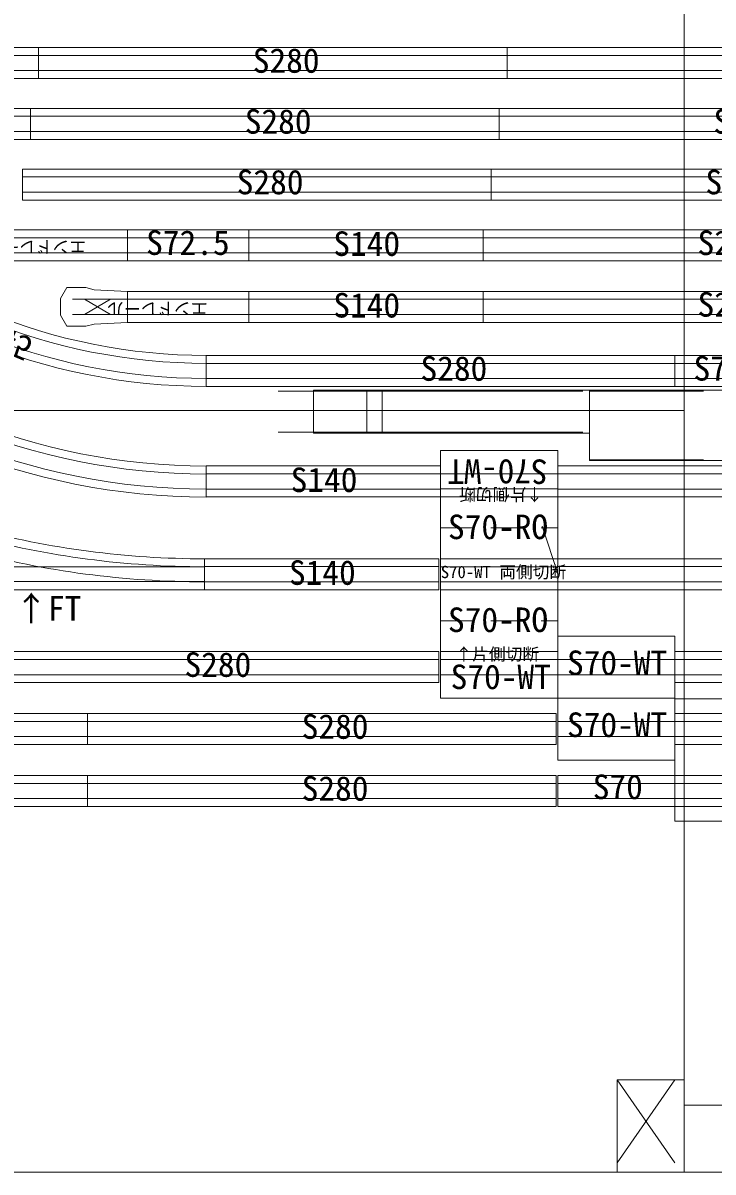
# Model space of a CAD drawing. Units: millimetres, scale not verified. Extents: x -3124 to 14616, y -9205 to 4147.
# Drawn here: x -544 to -132, y -3203 to -2517 of the extents above; entities that cross this region are included whole.
import ezdxf
from ezdxf.enums import TextEntityAlignment as Align

# ---------------------------------------------------------------- set-up
doc = ezdxf.new("R2010")
doc.units = ezdxf.units.MM
doc.header["$LTSCALE"] = 100
doc.linetypes.add('DASHED1', pattern=[1.8, 1.2, -0.6])
doc.linetypes.add('DASHED2', pattern=[3, 2, -1])
for name, color, linetype, lineweight in [('0-0', 7, 'Continuous', 9), ('0-5', 4, 'Continuous', 9), ('0-6', 3, 'Continuous', 9), ('0-7', 5, 'Continuous', 9), ('0-8', 3, 'Continuous', 9), ('0-A', 3, 'DASHED1', 9), ('0-C', 4, 'Continuous', 9)]:
    doc.layers.add(name, color=color, linetype=linetype, lineweight=lineweight)
doc.styles.add('ＭＳ ゴシック', font='')
doc.styles.get('ＭＳ ゴシック').set_extended_font_data('MS Gothic')

# ---------------------------------------------------------------- blocks, each defined once
blk = doc.blocks.new('N_TOMIX _ DS280')
at = {"layer": '0-0', "color": 3}
for p, q in [((0, 64.2), (280, 64.2)), ((0, -8.7), (280, -8.7))]:
    blk.add_line(p, q, dxfattribs=at)
at = {"layer": '0-0'}
for p, q in [((0, 64.2), (0, -8.7)), ((280, 64.2), (280, -8.7)), ((0, 55.5), (280, 55.5)), ((0, 37), (280, 37)), ((0, 18.5), (280, 18.5)), ((0, 0), (280, 0))]:
    blk.add_line(p, q, dxfattribs=at)
at = {"layer": '0-0', "color": 2}
for p, q in [((0, 50.8), (280, 50.8)), ((0, 41.8), (280, 41.8)), ((0, 13.7), (280, 13.7)), ((0, 4.7), (280, 4.7))]:
    blk.add_line(p, q, dxfattribs=at)
at = {"layer": '0-0', "color": 3, "style": 'ＭＳ ゴシック'}
blk.add_text('DS280', height=14.66, dxfattribs=at).set_placement((113.1, 17.8), align=Align.BOTTOM_LEFT)
blk = doc.blocks.new('3人掛け机')
at = {"layer": '0-7', "color": 4}
for p, q in [((40, 455), (40, 400)), ((40, 400), (0, 400))]:
    blk.add_line(p, q, dxfattribs=at)
at = {"layer": '0-7', "color": 1}
for p, q in [((40, 400), (5.5, 449.5)), ((40, 449.5), (5.5, 400))]:
    blk.add_line(p, q, dxfattribs=at)
at = {"layer": '0-7', "color": 6}
blk.add_lwpolyline([(0, 0), (1804, 0), (1804, 455), (0, 455)], close=True, dxfattribs=at)
blk = doc.blocks.new('2人掛け机共通')
at = {"layer": '0-7', "color": 6}
blk.add_lwpolyline([(0, 0), (1204, 0), (1204, 455), (0, 455)], close=True, dxfattribs=at)
at = {"layer": '0-7', "color": 4}
blk.add_lwpolyline([(40, 455), (40, 400), (0, 400)], dxfattribs=at)
blk = doc.blocks.new('N_TOMIX _ PR541-15(11)')
at = {"layer": '0-0'}
for p, q in [((0, 18.5), (140, 18.5)), ((0, 18.5), (0, 0)), ((140, 0), (140, 18.5)), ((142.4, -0.2), (140, 0)), ((142.4, -0.2), (137.6, -18.1))]:
    blk.add_line(p, q, dxfattribs=at)
at = {"layer": '0-0', "color": 2}
for p, q in [((0, 13.7), (140, 13.7)), ((0, 4.8), (140, 4.8))]:
    blk.add_line(p, q, dxfattribs=at)
for radius in [545.5, 536.5]:
    blk.add_arc((0, -531.7), radius, 75, 90, dxfattribs=at)
at = {"layer": '0-0'}
blk.add_arc((0, -531.7), 531.75, 75, 90, dxfattribs=at)
blk = doc.blocks.new('N_TOMIX _ S70_WT（片側切断）')
at = {"layer": '0-C'}
for p, q in [((0, -9.3), (0, 18.5)), ((70, -9.3), (70, 18.5)), ((0, -9.3), (70, -9.3))]:
    blk.add_line(p, q, dxfattribs=at)
at = {"layer": '0-C', "color": 2}
for p, q in [((0, 13.7), (70, 13.7)), ((0, 4.7), (70, 4.7))]:
    blk.add_line(p, q, dxfattribs=at)
at = {"layer": '0-0', "color": 3, "style": 'ＭＳ ゴシック'}
for s, height, p in [('↑片側切断', 7.331, (8.9, 11.1)), ('S70-WT', 14.66, (6, -8.3))]:
    blk.add_text(s, height=height, dxfattribs=at).set_placement(p, align=Align.BOTTOM_LEFT)
blk = doc.blocks.new('N_TOMIX _ S70_WT（両側切断）')
at = {"layer": '0-A', "color": 4, "linetype": 'Continuous'}
for p, q in [((0, 0), (0, 18.5)), ((70, 0), (70, 18.5))]:
    blk.add_line(p, q, dxfattribs=at)
at = {"layer": '0-A', "color": 2, "linetype": 'Continuous'}
for p, q in [((0, 13.7), (70, 13.7)), ((0, 4.7), (70, 4.7))]:
    blk.add_line(p, q, dxfattribs=at)
at = {"layer": '0-A', "style": 'ＭＳ ゴシック'}
blk.add_text('S70-WT 両側切断', height=7.331, dxfattribs=at).set_placement((0.1, 4.7), align=Align.BOTTOM_LEFT)
blk = doc.blocks.new('N_TOMIX _ S280(1)')
at = {"layer": '0-0'}
for p, q in [((0, 18.5), (280, 18.5)), ((0, 18.5), (0, 0)), ((280, 18.5), (280, 0)), ((0, 0), (280, 0))]:
    blk.add_line(p, q, dxfattribs=at)
at = {"layer": '0-0', "color": 2}
for p, q in [((0, 13.8), (280, 13.8)), ((0, 4.7), (280, 4.7))]:
    blk.add_line(p, q, dxfattribs=at)
at = {"layer": '0-0', "color": 3, "style": 'ＭＳ ゴシック'}
blk.add_text('S280', height=14.66, dxfattribs=at).set_placement((128, -1), align=Align.BOTTOM_LEFT)
blk = doc.blocks.new('N_KATO _ ストラクチャー _ 島式ホーム中間部')
at = {"layer": '0-0', "color": 5}
for p, q in [((0, 41.5), (248, 41.5)), ((0, 41.5), (0, -0.5)), ((248, -0.5), (248, 41.5)), ((0, -0.5), (248, -0.5))]:
    blk.add_line(p, q, dxfattribs=at)
at = {"layer": '0-0', "color": 4, "linetype": 'DASHED1'}
for p, q in [((248, 41), (0, 41)), ((248, 0), (0, 0))]:
    blk.add_line(p, q, dxfattribs=at)
blk = doc.blocks.new('N_KATO _ ストラクチャー _ ローカルホーム')
at = {"layer": '0-0', "color": 5}
for p, q in [((0, 25), (0, -0.5)), ((0, 25), (124, 25)), ((124, 25), (124, -0.5)), ((0, -0.5), (124, -0.5))]:
    blk.add_line(p, q, dxfattribs=at)
at = {"layer": '0-0', "color": 4, "linetype": 'DASHED1'}
for p, q in [((124, 24.5), (0, 24.5)), ((124, 0), (0, 0))]:
    blk.add_line(p, q, dxfattribs=at)
blk = doc.blocks.new('N_KATO _ ストラクチャー _ ローカルホームエンド')
at = {"layer": '0-0', "color": 5}
for p, q in [((0, 25), (0, -0.5)), ((0, 25), (41, 25)), ((9, -0.5), (9, 25)), ((41, -0.5), (41, 25)), ((0, -0.5), (41, -0.5))]:
    blk.add_line(p, q, dxfattribs=at)
at = {"layer": '0-0', "color": 4, "linetype": 'DASHED1'}
for p, q in [((62, 24.5), (0, 24.5)), ((62, 0), (0, 0))]:
    blk.add_line(p, q, dxfattribs=at)
blk = doc.blocks.new('N_TOMIX _ S280')
at = {"layer": '0-0'}
for p, q in [((0, 18.5), (280, 18.5)), ((0, 18.5), (0, 0)), ((280, 18.5), (280, 0)), ((0, 0), (280, 0))]:
    blk.add_line(p, q, dxfattribs=at)
at = {"layer": '0-0', "color": 2}
for p, q in [((0, 13.8), (280, 13.8)), ((0, 4.7), (280, 4.7))]:
    blk.add_line(p, q, dxfattribs=at)
at = {"layer": '0-0', "color": 3, "style": 'ＭＳ ゴシック'}
blk.add_text('S280', height=14.66, dxfattribs=at).set_placement((111.4, -0.8), align=Align.BOTTOM_LEFT)
blk = doc.blocks.new('N_TOMIX _ S140(1)')
at = {"layer": '0-0'}
for p, q in [((0, 18.5), (0, 0)), ((0, 18.5), (140, 18.5)), ((140, 18.5), (140, 0)), ((0, 0), (140, 0))]:
    blk.add_line(p, q, dxfattribs=at)
at = {"layer": '0-0', "color": 2}
for p, q in [((0, 13.8), (140, 13.8)), ((0, 4.7), (140, 4.7))]:
    blk.add_line(p, q, dxfattribs=at)
at = {"layer": '0-0', "color": 3, "style": 'ＭＳ ゴシック'}
blk.add_text('S140', height=14.66, dxfattribs=at).set_placement((50.4, -1.5), align=Align.BOTTOM_LEFT)
blk = doc.blocks.new('N_TOMIX _ C391-45')
at = {"layer": '0-0'}
for p, q in [((0, 0), (0, 18.5)), ((269.9, -111.8), (283, -98.7))]:
    blk.add_line(p, q, dxfattribs=at)
for radius in [400.25, 381.75]:
    blk.add_arc((0, -381.7), radius, 45, 90, dxfattribs=at)
at = {"layer": '0-0', "color": 2}
for radius in [395.5, 386.5]:
    blk.add_arc((0, -381.7), radius, 45, 90, dxfattribs=at)
at = {"layer": '0-0', "color": 3, "style": 'ＭＳ ゴシック'}
blk.add_text('C391-45', height=14.66, rotation=337.5, dxfattribs=at).set_placement((109.4, -15.3), align=Align.BOTTOM_LEFT)
blk = doc.blocks.new('N_TOMIX _ C354-45')
at = {"layer": '0-0'}
for p, q in [((0, 0), (0, 18.5)), ((243.8, -101), (256.9, -87.9))]:
    blk.add_line(p, q, dxfattribs=at)
for radius in [363.25, 344.75]:
    blk.add_arc((0, -344.8), radius, 45, 90, dxfattribs=at)
at = {"layer": '0-0', "color": 2}
for radius in [358.5, 349.5]:
    blk.add_arc((0, -344.8), radius, 45, 90, dxfattribs=at)
at = {"layer": '0-0', "color": 3, "style": 'ＭＳ ゴシック'}
blk.add_text('C354-45', height=14.66, rotation=337.5, dxfattribs=at).set_placement((98.6, -12.7), align=Align.BOTTOM_LEFT)
blk = doc.blocks.new('N_TOMIX _ S70')
at = {"layer": '0-0'}
for p, q in [((0, 18.5), (0, 0)), ((0, 18.5), (70, 18.5)), ((70, 18.5), (70, 0)), ((0, 0), (70, 0))]:
    blk.add_line(p, q, dxfattribs=at)
at = {"layer": '0-0', "color": 2}
for p, q in [((0, 13.8), (70, 13.8)), ((0, 4.7), (70, 4.7))]:
    blk.add_line(p, q, dxfattribs=at)
at = {"layer": '0-0', "color": 3, "style": 'ＭＳ ゴシック'}
blk.add_text('S70', height=14.66, dxfattribs=at).set_placement((20.9, 0), align=Align.BOTTOM_LEFT)
blk = doc.blocks.new('N_TOMIX _ S72.5')
at = {"layer": '0-0'}
for p, q in [((0, 18.5), (72.5, 18.5)), ((0, 18.5), (0, 0)), ((72.5, 0), (72.5, 18.5)), ((0, 0), (72.5, 0))]:
    blk.add_line(p, q, dxfattribs=at)
at = {"layer": '0-0', "color": 2}
for p, q in [((0, 13.8), (72.5, 13.8)), ((0, 4.7), (72.5, 4.7))]:
    blk.add_line(p, q, dxfattribs=at)
at = {"layer": '0-0', "color": 3, "style": 'ＭＳ ゴシック'}
blk.add_text('S72.5', height=14.66, dxfattribs=at).set_placement((11.1, -0.9), align=Align.BOTTOM_LEFT)
blk = doc.blocks.new('N_TOMIX _ エンドレール')
at = {"layer": '0-0'}
for p, q in [((97.5, 20.7), (108.7, 20.7)), ((112.5, 14.2), (108.7, 20.7)), ((72.5, 18.5), (72.5, 0)), ((112.5, 14.2), (112.5, 4.2)), ((112.5, 4.2), (108.7, -2.3)), ((97.5, -2.3), (108.7, -2.3))]:
    blk.add_line(p, q, dxfattribs=at)
at = {"layer": '0-0', "color": 2}
for p, q in [((72.5, 13.8), (105.5, 13.8)), ((82.7, 13.8), (98.3, 4.7)), ((82.7, 4.7), (98.3, 13.8)), ((72.5, 4.7), (105.5, 4.7))]:
    blk.add_line(p, q, dxfattribs=at)
at = {"layer": '0-0'}
for points in [[(72.5, 18.5), (92.5, 19.5), (97.5, 20.7)], [(72.5, 0), (92.5, -1), (97.5, -2.3)]]:
    blk.add_lwpolyline(points, dxfattribs=at)
at = {"layer": '0-6', "color": 7}
blk.add_line((0, 18.5), (72.5, 18.5), dxfattribs=at)
at = {"layer": '0-6', "color": 2}
for p, q in [((0, 13.8), (72.5, 13.8)), ((72.5, 4.7), (0, 4.7))]:
    blk.add_line(p, q, dxfattribs=at)
at = {"layer": '0-6', "color": 7}
blk.add_lwpolyline([(72.5, 0), (0, 0), (0, 18.5)], dxfattribs=at)
at = {"layer": '0-6', "style": 'ＭＳ ゴシック'}
blk.add_text('エンドレール', height=7.331, dxfattribs=at).set_placement((24.7, 4.4), align=Align.BOTTOM_LEFT)
blk = doc.blocks.new('N_TOMIX _ S70_WT')
at = {"layer": '0-0', "color": 4}
for p, q in [((0, 27.7), (70, 27.7)), ((0, -9.3), (0, 27.7)), ((70, -9.3), (70, 27.7)), ((0, -9.3), (70, -9.3))]:
    blk.add_line(p, q, dxfattribs=at)
at = {"layer": '0-0', "color": 2}
for p, q in [((0, 13.7), (70, 13.7)), ((0, 4.7), (70, 4.7))]:
    blk.add_line(p, q, dxfattribs=at)
at = {"layer": '0-0', "color": 3, "style": 'ＭＳ ゴシック'}
blk.add_text('S70-WT', height=14.66, dxfattribs=at).set_placement((5.5, 0.1), align=Align.BOTTOM_LEFT)
blk = doc.blocks.new('N_TOMIX _ S70_RO')
at = {"layer": '0-0', "color": 4}
for p, q in [((0, 277), (700, 277)), ((0, -92), (0, 277)), ((700, -92), (700, 277)), ((0, -92), (700, -92))]:
    blk.add_line(p, q, dxfattribs=at)
at = {"layer": '0-0', "color": 4, "linetype": 'DASHED2'}
blk.add_line((0, 92), (700, 92), dxfattribs=at)
at = {"layer": '0-5', "color": 3, "style": 'ＭＳ ゴシック'}
blk.add_text('S70-RO', height=146.6, dxfattribs=at).set_placement((44, -19), align=Align.BOTTOM_LEFT)
blk = doc.blocks.new('N_TOMIX _ S158.5')
at = {"layer": '0-0'}
for p, q in [((0, 18.5), (0, 0)), ((0, 18.5), (158.5, 18.5)), ((158.5, 18.5), (158.5, 0)), ((0, 0), (158.5, 0))]:
    blk.add_line(p, q, dxfattribs=at)
at = {"layer": '0-0', "color": 2}
for p, q in [((0, 13.8), (158.5, 13.8)), ((0, 4.7), (158.5, 4.7))]:
    blk.add_line(p, q, dxfattribs=at)
at = {"layer": '0-0', "color": 3, "style": 'ＭＳ ゴシック'}
blk.add_text('S158.5', height=14.66, dxfattribs=at).set_placement((49.4, -0.2), align=Align.BOTTOM_LEFT)

msp = doc.modelspace()

# ---------------------------------------------------------------- linework, layer by layer
at = {"layer": '0-A', "color": 1, "linetype": 'DASHED2'}
msp.add_line((-224.8, -2846.2), (-234.3, -2817.3), dxfattribs=at)

# ---------------------------------------------------------------- block references
at = {"layer": '0-0'}
for name, p in [('N_TOMIX _ S70_WT', (-225, -2947.7)), ('N_TOMIX _ DS280', (-155, -2984.7)), ('N_TOMIX _ S158.5', (-664.5, -2947.7)), ('N_TOMIX _ S280(1)', (-506, -2947.7)), ('N_TOMIX _ S70', (-225, -2984.7)), ('N_TOMIX _ S158.5', (-664.5, -2984.7)), ('N_TOMIX _ S280(1)', (-506, -2984.7))]:
    msp.add_blockref(name, p, dxfattribs=at)
at = {"layer": '0-7'}
for name, p, rotation in [('2人掛け机共通', (305.5, -3203.1), 90), ('3人掛け机', (-149.5, -2748.1), 180)]:
    msp.add_blockref(name, p, dxfattribs=dict(at, rotation=rotation))
msp.add_blockref('3人掛け机', (-1953.5, -2748.1), dxfattribs=at)
at = {"layer": '0-8'}
for name, p in [('N_TOMIX _ S70', (-605.2, -2549.8)), ('N_TOMIX _ S280(1)', (-535.2, -2549.8)), ('N_TOMIX _ S280(1)', (-255.2, -2549.8)), ('N_TOMIX _ S280(1)', (-540, -2586.2)), ('N_TOMIX _ S280(1)', (-260, -2586.2)), ('N_TOMIX _ S280(1)', (-544.8, -2622.4)), ('N_TOMIX _ S280(1)', (-264.8, -2622.4)), ('N_TOMIX _ S72.5', (-482, -2658.7)), ('N_TOMIX _ S140(1)', (-409.5, -2658.7)), ('N_TOMIX _ S280(1)', (-269.5, -2658.7)), ('N_TOMIX _ S140(1)', (-409.5, -2695.5)), ('N_TOMIX _ S280(1)', (-269.5, -2695.5)), ('N_TOMIX _ S280(1)', (-435, -2733.8)), ('N_TOMIX _ S72.5', (-155, -2733.8)), ('N_KATO _ ストラクチャー _ 島式ホーム中間部', (-206, -2777.6)), ('N_TOMIX _ S140(1)', (-435, -2799.8)), ('N_TOMIX _ S280(1)', (-225, -2799.8))]:
    msp.add_blockref(name, p, dxfattribs=at)
at = {"layer": '0-8', "yscale": -1, "rotation": 315}
for name, p in [('N_TOMIX _ C354-45', (-678.8, -2614.3)), ('N_TOMIX _ C391-45', (-705, -2669.5))]:
    msp.add_blockref(name, p, dxfattribs=at)
at = {"layer": '0-8', "rotation": 180}
for name, p in [('N_TOMIX _ エンドレール', (-540, -2567.7)), ('N_TOMIX _ エンドレール', (-482, -2640.2)), ('N_TOMIX _ エンドレール', (-409.5, -2677)), ('N_KATO _ ストラクチャー _ ローカルホームエンド', (-330, -2736.6)), ('N_KATO _ ストラクチャー _ ローカルホーム', (-206, -2736.6)), ('N_TOMIX _ S70_WT（片側切断）', (-225, -2781.3))]:
    msp.add_blockref(name, p, dxfattribs=at)
at = {"layer": '0-A', "xscale": 0.1, "yscale": 0.1}
for p in [(-295, -2827.5), (-295, -2883)]:
    msp.add_blockref('N_TOMIX _ S70_RO', p, dxfattribs=at)
at = {"layer": '0-A', "rotation": 180}
msp.add_blockref('N_TOMIX _ PR541-15(11)', (-436, -2836.7), dxfattribs=at)
at = {"layer": '0-A'}
for name, p in [('N_TOMIX _ S140(1)', (-436, -2855.2)), ('N_TOMIX _ S70_WT（両側切断）', (-295, -2855.2)), ('N_TOMIX _ S280(1)', (-225, -2855.2)), ('N_TOMIX _ S70_WT', (-225, -2910.7)), ('N_TOMIX _ S70_WT（片側切断）', (-295, -2910.7)), ('N_TOMIX _ S280(1)', (-576, -2910.7)), ('N_TOMIX _ S280', (-155, -2910.7))]:
    msp.add_blockref(name, p, dxfattribs=at)

# ---------------------------------------------------------------- texts
at = {"layer": '0-A', "style": 'ＭＳ ゴシック'}
msp.add_text('↑FT', height=14.66, dxfattribs=at).set_placement((-549.5, -2878.1), align=Align.BOTTOM_LEFT)

doc.saveas('drawing.dxf')
